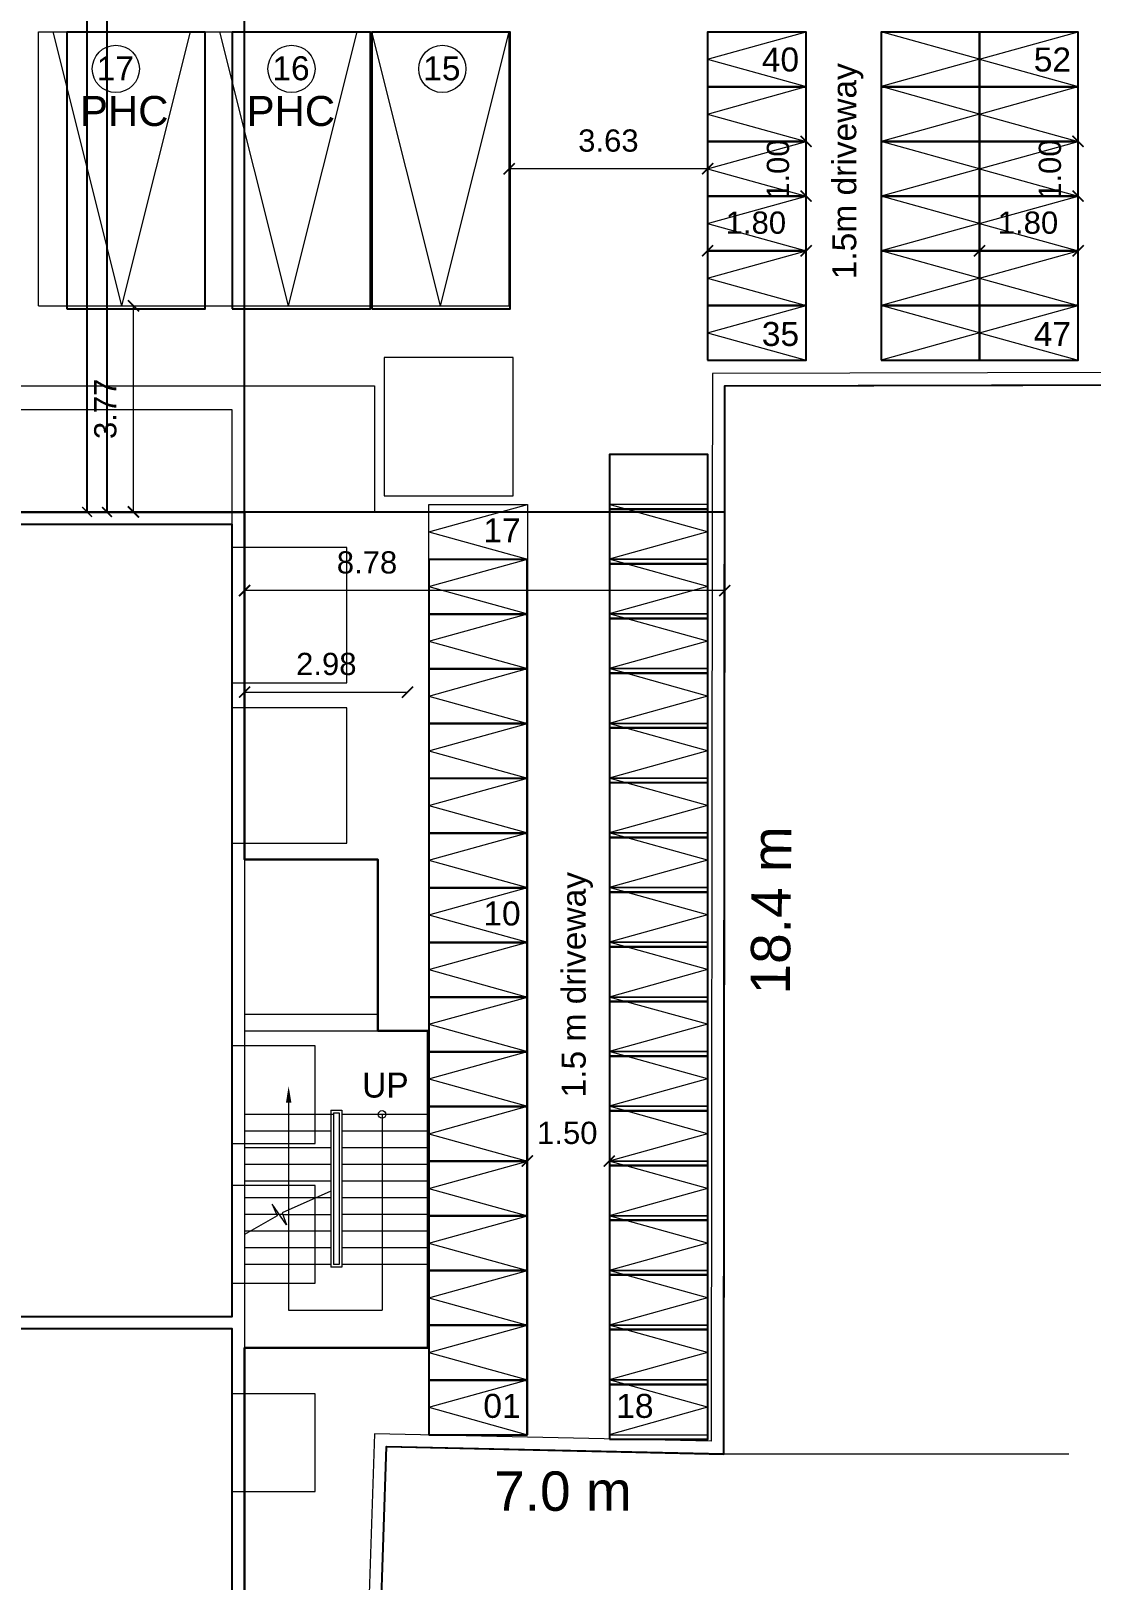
# Model space of a CAD drawing. Header units: metres. Extents: x -1560643 to -1560434, y 43491 to 43663.
# Drawn here: x -1560532.64 to -1560513.25, y 43528.06 to 43556.39 of the extents above; entities that cross this region are included whole.
import ezdxf

# ---------------------------------------------------------------- set-up
doc = ezdxf.new("R2010")
doc.units = ezdxf.units.M
doc.header["$LTSCALE"] = 750
doc.header["$MEASUREMENT"] = 0
doc.header["$PDMODE"] = 35
doc.header["$PDSIZE"] = 50
doc.layers.get('0').update_dxf_attribs({"lineweight": 5})
doc.layers.get('Defpoints').update_dxf_attribs({"lineweight": 0})
for name, color, linetype, plot in [('BLK_1_COVERED_AREA', 140, 'Continuous', False), ('BLK_1_FLR_0_BLT_UP_AREA', 1, 'Continuous', False), ('BLK_1_MAX_HEIGHT_CAL', 7, 'Continuous', False), ('PARKING_SLOT', 30, 'Continuous', False), ('TWO_WHEELER_PARKING', 2, 'Continuous', False)]:
    doc.layers.add(name, color=color, linetype=linetype, plot=plot)
for name, color, linetype in [('BLK_1_FLR_0_CARPET_AREA', 32, 'Continuous'), ('BLK_1_FLR_0_REGULAR_ROOM_1', 117, 'Continuous'), ('BLK_1_FLR_1_AC_ROOM_1', 117, 'Continuous'), ('BLK_1_LVL_0_FRONT_SETBACK', 2, 'Continuous'), ('BLK_1_LVL_0_SIDE_SETBACK2', 102, 'Continuous'), ('PLOT_BOUNDARY', 70, 'Continuous')]:
    doc.layers.add(name, color=color, linetype=linetype)
for name, color, linetype, lineweight in [('BLK_1_FLR_0_DRINKING_WATER', 7, 'Continuous', 5), ('BLK_1_FLR_3_ACROOM_1_LIGHT_VENTILATION_1', 232, 'Continuous', 0), ('BLK_1_LVL_0_BLDG_FOOT_PRINT', 1, 'Continuous', 5), ('BLK_1_PLANTATION_GREENSTRIP', 81, 'Continuous', 0), ('DIST_EXIT', 7, 'Continuous', 0), ('WASTE_DISPOSAL', 7, 'Continuous', 0)]:
    doc.layers.add(name, color=color, linetype=linetype, lineweight=lineweight)
doc.styles.add('5 Feet Scale', font='', dxfattribs={"height": 5.9055})
doc.styles.add('cent', font='arial.ttf', dxfattribs={"height": 8})
doc.styles.add('outer', font='arial.ttf')
doc.styles.add('regular', font='arial.ttf', dxfattribs={"height": 15})
doc.styles.get("Standard").update_dxf_attribs({"font": 'arial.ttf'})
doc.styles.get('5 Feet Scale').set_extended_font_data('Bahnschrift')
doc.dimstyles.get("Standard").update_dxf_attribs({"dimtxt": 0.18, "dimasz": 0.18, "dimexe": 0.18, "dimexo": 0.0625, "dimgap": 0.09, "dimtad": 1, "dimtih": 1, "dimtoh": 1, "dimdec": 4, "dimzin": 0, "dimdsep": 46, "dimtxsty": 'Standard', "dimblk": 'ARCHTICK', "dimcen": 0.09, "dimadec": 0, "dimazin": 0, "dimtfac": 1, "dimtdec": 4, "dimtofl": 0, "dimtmove": 0, "dimatfit": 3, "dimldrblk": 'ARCHTICK', "dimfxl": 0, "dimtolj": 1, "dimtzin": 0, "dimarcsym": 0})

# ---------------------------------------------------------------- blocks, each defined once
blk = doc.blocks.new('_ArchTick')
at = {"color": 0, "linetype": 'ByBlock', "const_width": 0.15}
blk.add_lwpolyline([(-0.5, -0.5), (0.5, 0.5)], dxfattribs=at)
blk = doc.blocks.new('*D21')
at = {"layer": 'BLK_1_MAX_HEIGHT_CAL', "color": 0, "lineweight": -2}
for p, q in [((-1560532.163, 43580.206), (-1560531.065, 43580.206)), ((-1560531.245, 43580.206), (-1560531.245, 43564.08)), ((-1560531.245, 43547.591), (-1560531.245, 43563.717)), ((-1560532.151, 43547.591), (-1560531.065, 43547.591))]:
    blk.add_line(p, q, dxfattribs=at)
at = {"layer": 'Defpoints', "color": 0}
for p in [(-1560532.225, 43580.206), (-1560531.245, 43580.206), (-1560532.214, 43547.591)]:
    blk.add_point(p, dxfattribs=at)
at = {"layer": 'BLK_1_MAX_HEIGHT_CAL', "color": 0, "lineweight": -2, "xscale": 0.18, "yscale": 0.18, "zscale": 0.18}
for p, rotation in [((-1560531.245, 43580.206), 90), ((-1560531.245, 43547.591), 270)]:
    blk.add_blockref('_ArchTick', p, dxfattribs=dict(at, rotation=rotation))
at = {"layer": 'BLK_1_MAX_HEIGHT_CAL', "color": 0, "insert": (-1560531.245, 43563.899), "char_height": 0.18, "attachment_point": 5}
blk.add_mtext('\\A1;32.6154', dxfattribs=at)
blk = doc.blocks.new('*D33')
at = {"layer": 'Defpoints', "color": 0}
for p in [(-1560531.61, 43568.006), (-1560531.61, 43568.006), (-1560531.608, 43547.591)]:
    blk.add_point(p, dxfattribs=at)
at = {"layer": 'DIST_EXIT', "color": 0, "lineweight": -2}
for p, q in [((-1560531.673, 43568.006), (-1560531.79, 43568.006)), ((-1560531.61, 43568.006), (-1560531.61, 43557.98)), ((-1560531.61, 43547.591), (-1560531.61, 43557.616)), ((-1560531.671, 43547.591), (-1560531.79, 43547.591))]:
    blk.add_line(p, q, dxfattribs=at)
at = {"layer": 'DIST_EXIT', "color": 0, "lineweight": -2, "xscale": 0.18, "yscale": 0.18, "zscale": 0.18}
for p, rotation in [((-1560531.61, 43568.006), 90), ((-1560531.61, 43547.591), 270)]:
    blk.add_blockref('_ArchTick', p, dxfattribs=dict(at, rotation=rotation))
at = {"layer": 'DIST_EXIT', "color": 0, "insert": (-1560531.61, 43557.798), "char_height": 0.18, "attachment_point": 5}
blk.add_mtext('\\A1;20.4151', dxfattribs=at)
blk = doc.blocks.new('A$C52BB42CC')
for p, q in [((4358.9, 2598.4), (4478.9, 2598.4)), ((4358.9, 2401.2), (4358.9, 2598.4)), ((4418.9, 2401.2), (4369.5, 2598.4)), ((4418.9, 2401.2), (4468.3, 2598.4)), ((4478.9, 2401.2), (4478.9, 2598.4)), ((4478.9, 2598.4), (4598.9, 2598.4)), ((4478.9, 2401.2), (4478.9, 2598.4)), ((4538.9, 2401.2), (4489.5, 2598.4)), ((4538.9, 2401.2), (4588.3, 2598.4)), ((4598.9, 2401.2), (4598.9, 2598.4)), ((4598.9, 2598.4), (4697.7, 2598.4)), ((4598.9, 2401.2), (4598.9, 2598.4)), ((4648.3, 2401.2), (4598.9, 2598.4)), ((4648.3, 2401.2), (4697.7, 2598.4)), ((4697.7, 2401.2), (4697.7, 2598.4)), ((4840.6, 2578.7), (4911.5, 2598.4)), ((4840.6, 2559), (4840.6, 2598.4)), ((4840.6, 2598.4), (4911.5, 2598.4)), ((4911.5, 2598.4), (4911.5, 2559)), ((4965.5, 2598.4), (4965.5, 2559)), ((5036.4, 2598.4), (4965.5, 2598.4)), ((5036.4, 2578.7), (4965.5, 2598.4)), ((5036.4, 2559), (5036.4, 2598.4)), ((5036.4, 2578.7), (5107.3, 2598.4)), ((5036.4, 2559), (5036.4, 2598.4)), ((5036.4, 2598.4), (5107.3, 2598.4)), ((5107.3, 2598.4), (5107.3, 2559)), ((4840.6, 2578.7), (4911.5, 2559)), ((5036.4, 2578.7), (4965.5, 2559)), ((5036.4, 2578.7), (5107.3, 2559)), ((4840.6, 2539.3), (4911.5, 2559)), ((4911.5, 2559), (4840.6, 2559)), ((4840.6, 2519.6), (4840.6, 2559)), ((4840.6, 2559), (4911.5, 2559)), ((4911.5, 2559), (4911.5, 2519.6)), ((4965.5, 2559), (4965.5, 2519.6)), ((5036.4, 2559), (4965.5, 2559)), ((5036.4, 2539.3), (4965.5, 2559)), ((4965.5, 2559), (5036.4, 2559)), ((5036.4, 2519.6), (5036.4, 2559)), ((5036.4, 2539.3), (5107.3, 2559)), ((5107.3, 2559), (5036.4, 2559)), ((5036.4, 2519.6), (5036.4, 2559)), ((5036.4, 2559), (5107.3, 2559)), ((5107.3, 2559), (5107.3, 2519.6)), ((4840.6, 2539.3), (4911.5, 2519.6)), ((5036.4, 2539.3), (4965.5, 2519.6)), ((5036.4, 2539.3), (5107.3, 2519.6)), ((4911.5, 2519.6), (4911.5, 2527.6)), ((5107.3, 2519.6), (5107.3, 2527.6)), ((4840.6, 2499.9), (4911.5, 2519.6)), ((4911.5, 2519.6), (4840.6, 2519.6)), ((4840.6, 2480.2), (4840.6, 2519.6)), ((4840.6, 2519.6), (4911.5, 2519.6)), ((4911.5, 2519.6), (4911.5, 2480.2)), ((4965.5, 2519.6), (4965.5, 2480.2)), ((5036.4, 2519.6), (4965.5, 2519.6)), ((5036.4, 2499.9), (4965.5, 2519.6)), ((4965.5, 2519.6), (5036.4, 2519.6)), ((5036.4, 2480.2), (5036.4, 2519.6)), ((5036.4, 2499.9), (5107.3, 2519.6)), ((5107.3, 2519.6), (5036.4, 2519.6)), ((5036.4, 2480.2), (5036.4, 2519.6)), ((5036.4, 2519.6), (5107.3, 2519.6)), ((5107.3, 2519.6), (5107.3, 2480.2)), ((4840.6, 2499.9), (4697.7, 2499.9)), ((4840.6, 2499.9), (4911.5, 2480.2)), ((5036.4, 2499.9), (4965.5, 2480.2)), ((5036.4, 2499.9), (5107.3, 2480.2)), ((4840.6, 2460.5), (4911.5, 2480.2)), ((4911.5, 2480.2), (4840.6, 2480.2)), ((4840.6, 2440.8), (4840.6, 2480.2)), ((4840.6, 2480.2), (4911.5, 2480.2)), ((4911.5, 2480.2), (4911.5, 2472.2)), ((4911.5, 2480.2), (4911.5, 2440.8)), ((4965.5, 2480.2), (4965.5, 2440.8)), ((5036.4, 2480.2), (4965.5, 2480.2)), ((5036.4, 2460.5), (4965.5, 2480.2)), ((4965.5, 2480.2), (5036.4, 2480.2)), ((5036.4, 2440.8), (5036.4, 2480.2)), ((5036.4, 2460.5), (5107.3, 2480.2)), ((5107.3, 2480.2), (5036.4, 2480.2)), ((5036.4, 2440.8), (5036.4, 2480.2)), ((5036.4, 2480.2), (5107.3, 2480.2)), ((5107.3, 2480.2), (5107.3, 2472.2)), ((5107.3, 2480.2), (5107.3, 2440.8)), ((4840.6, 2460.5), (4911.5, 2440.8)), ((5036.4, 2460.5), (4965.5, 2440.8)), ((5036.4, 2460.5), (5107.3, 2440.8)), ((4911.5, 2440.8), (4840.6, 2440.8)), ((4840.6, 2421.1), (4911.5, 2440.8)), ((4911.5, 2440.8), (4840.6, 2440.8)), ((4840.6, 2401.4), (4840.6, 2440.8)), ((4840.6, 2440.8), (4911.5, 2440.8)), ((4911.5, 2440.8), (4911.5, 2401.4)), ((4965.5, 2440.8), (4965.5, 2401.4)), ((5036.4, 2440.8), (4965.5, 2440.8)), ((5036.4, 2421.1), (4965.5, 2440.8)), ((4965.5, 2440.8), (5036.4, 2440.8)), ((5107.3, 2440.8), (5036.4, 2440.8)), ((5036.4, 2401.4), (5036.4, 2440.8)), ((5036.4, 2421.1), (5107.3, 2440.8)), ((5107.3, 2440.8), (5036.4, 2440.8)), ((5036.4, 2401.4), (5036.4, 2440.8)), ((5036.4, 2440.8), (5107.3, 2440.8)), ((5107.3, 2440.8), (5107.3, 2401.4)), ((4840.6, 2421.1), (4911.5, 2401.4)), ((5036.4, 2421.1), (4965.5, 2401.4)), ((5036.4, 2421.1), (5107.3, 2401.4)), ((4358.9, 2401.2), (4478.9, 2401.2)), ((4427.2, 2252.8), (4427.2, 2401.2)), ((4478.9, 2401.2), (4598.9, 2401.2)), ((4598.9, 2401.2), (4697.7, 2401.2)), ((4840.6, 2381.7), (4911.5, 2401.4)), ((4911.5, 2401.4), (4840.6, 2401.4)), ((4840.6, 2362), (4840.6, 2401.4)), ((4840.6, 2401.4), (4911.5, 2401.4)), ((4911.5, 2401.4), (4911.5, 2362)), ((4965.5, 2401.4), (4965.5, 2362)), ((5036.4, 2401.4), (4965.5, 2401.4)), ((5036.4, 2381.7), (4965.5, 2401.4)), ((4965.5, 2401.4), (5036.4, 2401.4)), ((5036.4, 2362), (5036.4, 2401.4)), ((5036.4, 2381.7), (5107.3, 2401.4)), ((5107.3, 2401.4), (5036.4, 2401.4)), ((5036.4, 2362), (5036.4, 2401.4)), ((5036.4, 2401.4), (5107.3, 2401.4)), ((5107.3, 2401.4), (5107.3, 2362)), ((4840.6, 2381.7), (4911.5, 2362)), ((5036.4, 2381.7), (4965.5, 2362)), ((5036.4, 2381.7), (5107.3, 2362)), ((4911.5, 2362), (4840.6, 2362)), ((5809.1, 2354.6), (4844, 2352.6)), ((4965.5, 2362), (5036.4, 2362)), ((5107.3, 2362), (5036.4, 2362)), ((4844, 2352.6), (4843.9, 2249.6)), ((4853, 2343.6), (4852.9, 2249.6)), ((5818, 2345.7), (4853, 2343.6)), ((4507.2, 2252.8), (3966.2, 2252.8)), ((4507.2, 2002.7), (4507.2, 2252.8)), ((4639.9, 2238.5), (4710.8, 2258.2)), ((4639.9, 2218.8), (4639.9, 2258.2)), ((4639.9, 2258.2), (4710.8, 2258.2)), ((4710.8, 2258.2), (4710.8, 2218.8)), ((4769.7, 2258.2), (4769.7, 2218.8)), ((4840.6, 2258.2), (4769.7, 2258.2)), ((4840.6, 2238.5), (4769.7, 2258.2)), ((4840.6, 2218.8), (4840.6, 2258.2)), ((4843.9, 2249.6), (4843.2, 1583.8)), ((4852.9, 2249.6), (4852.2, 1574.6)), ((4639.9, 2238.5), (4710.8, 2218.8)), ((4840.6, 2238.5), (4769.7, 2218.8)), ((4639.9, 2199.1), (4710.8, 2218.8)), ((4710.8, 2218.8), (4639.9, 2218.8)), ((4639.9, 2179.4), (4639.9, 2218.8)), ((4639.9, 2218.8), (4710.8, 2218.8)), ((4710.8, 2218.8), (4710.8, 2179.4)), ((4769.7, 2218.8), (4769.7, 2179.4)), ((4840.6, 2218.8), (4769.7, 2218.8)), ((4840.6, 2199.1), (4769.7, 2218.8)), ((4769.7, 2218.8), (4840.6, 2218.8)), ((4840.6, 2179.4), (4840.6, 2218.8)), ((4639.9, 2199.1), (4710.8, 2179.4)), ((4840.6, 2199.1), (4769.7, 2179.4)), ((4852.9, 2196.2), (4507.2, 2196.2)), ((4639.9, 2159.7), (4710.8, 2179.4)), ((4710.8, 2179.4), (4639.9, 2179.4)), ((4639.9, 2140), (4639.9, 2179.4)), ((4639.9, 2179.4), (4710.8, 2179.4)), ((4710.8, 2179.4), (4710.8, 2140)), ((4769.7, 2179.4), (4769.7, 2140)), ((4840.6, 2179.4), (4769.7, 2179.4)), ((4840.6, 2159.7), (4769.7, 2179.4)), ((4769.7, 2179.4), (4840.6, 2179.4)), ((4840.6, 2140), (4840.6, 2179.4)), ((4639.9, 2159.7), (4710.8, 2140)), ((4840.6, 2159.7), (4769.7, 2140)), ((4639.9, 2120.3), (4710.8, 2140)), ((4710.8, 2140), (4639.9, 2140)), ((4639.9, 2100.6), (4639.9, 2140)), ((4639.9, 2140), (4710.8, 2140)), ((4710.8, 2140), (4710.8, 2100.6)), ((4769.7, 2140), (4769.7, 2100.6)), ((4840.6, 2140), (4769.7, 2140)), ((4840.6, 2120.3), (4769.7, 2140)), ((4769.7, 2140), (4840.6, 2140)), ((4840.6, 2100.6), (4840.6, 2140)), ((4507.2, 2123.1), (4624.5, 2123.1)), ((4639.9, 2120.3), (4710.8, 2100.6)), ((4840.6, 2120.3), (4769.7, 2100.6)), ((4639.9, 2080.9), (4710.8, 2100.6)), ((4710.8, 2100.6), (4639.9, 2100.6)), ((4639.9, 2061.2), (4639.9, 2100.6)), ((4639.9, 2100.6), (4710.8, 2100.6)), ((4710.8, 2100.6), (4710.8, 2061.2)), ((4769.7, 2100.6), (4769.7, 2061.2)), ((4840.6, 2100.6), (4769.7, 2100.6)), ((4840.6, 2080.9), (4769.7, 2100.6)), ((4769.7, 2100.6), (4840.6, 2100.6)), ((4840.6, 2061.2), (4840.6, 2100.6)), ((4639.9, 2080.9), (4710.8, 2061.2)), ((4840.6, 2080.9), (4769.7, 2061.2)), ((4639.9, 2041.5), (4710.8, 2061.2)), ((4639.9, 2021.8), (4639.9, 2061.2)), ((4639.9, 2061.2), (4710.8, 2061.2)), ((4710.8, 2061.2), (4639.9, 2061.2)), ((4710.8, 2061.2), (4710.8, 2021.8)), ((4769.7, 2061.2), (4840.6, 2061.2)), ((4769.7, 2061.2), (4769.7, 2021.8)), ((4840.6, 2061.2), (4769.7, 2061.2)), ((4840.6, 2041.5), (4769.7, 2061.2)), ((4840.6, 2021.8), (4840.6, 2061.2)), ((4639.9, 2041.5), (4710.8, 2021.8)), ((4840.6, 2041.5), (4769.7, 2021.8)), ((4639.9, 2002.1), (4710.8, 2021.8)), ((4710.8, 2021.8), (4639.9, 2021.8)), ((4639.9, 1982.4), (4639.9, 2021.8)), ((4639.9, 2021.8), (4710.8, 2021.8)), ((4710.8, 2021.8), (4710.8, 1982.4)), ((4769.7, 2021.8), (4769.7, 1982.4)), ((4840.6, 2021.8), (4769.7, 2021.8)), ((4840.6, 2002.1), (4769.7, 2021.8)), ((4769.7, 2021.8), (4840.6, 2021.8)), ((4840.6, 1982.4), (4840.6, 2021.8)), ((4507.2, 2002.7), (4507.2, 1651.1)), ((4603.2, 2002.7), (4507.2, 2002.7)), ((4603.2, 1879.2), (4603.2, 2002.7)), ((4639.9, 2002.1), (4710.8, 1982.4)), ((4840.6, 2002.1), (4769.7, 1982.4)), ((4639.9, 1962.7), (4710.8, 1982.4)), ((4710.8, 1982.4), (4639.9, 1982.4)), ((4639.9, 1943), (4639.9, 1982.4)), ((4639.9, 1982.4), (4710.8, 1982.4)), ((4710.8, 1982.4), (4710.8, 1943)), ((4769.7, 1982.4), (4769.7, 1943)), ((4840.6, 1982.4), (4769.7, 1982.4)), ((4840.6, 1962.7), (4769.7, 1982.4)), ((4769.7, 1982.4), (4840.6, 1982.4)), ((4840.6, 1943), (4840.6, 1982.4)), ((4639.9, 1962.7), (4710.8, 1943)), ((4840.6, 1962.7), (4769.7, 1943)), ((4639.9, 1923.3), (4710.8, 1943)), ((4710.8, 1943), (4639.9, 1943)), ((4639.9, 1903.6), (4639.9, 1943)), ((4639.9, 1943), (4710.8, 1943)), ((4710.8, 1943), (4710.8, 1903.6)), ((4769.7, 1943), (4769.7, 1903.6)), ((4840.6, 1943), (4769.7, 1943)), ((4840.6, 1923.3), (4769.7, 1943)), ((4769.7, 1943), (4840.6, 1943)), ((4840.6, 1903.6), (4840.6, 1943)), ((4639.9, 1923.3), (4710.8, 1903.6)), ((4840.6, 1923.3), (4769.7, 1903.6)), ((4639.9, 1884), (4710.8, 1903.6)), ((4710.8, 1903.6), (4639.9, 1903.6)), ((4639.9, 1864.3), (4639.9, 1903.6)), ((4639.9, 1903.6), (4710.8, 1903.6)), ((4710.8, 1903.6), (4710.8, 1864.3)), ((4769.7, 1903.6), (4769.7, 1864.3)), ((4840.6, 1903.6), (4769.7, 1903.6)), ((4840.6, 1884), (4769.7, 1903.6)), ((4769.7, 1903.6), (4840.6, 1903.6)), ((4840.6, 1864.3), (4840.6, 1903.6)), ((4507.2, 1891.3), (4603.2, 1891.3)), ((4507.2, 1879.2), (4639.2, 1879.2)), ((4639.2, 1879.2), (4603.2, 1879.2)), ((4639.2, 1651.1), (4639.2, 1879.2)), ((4639.9, 1884), (4710.8, 1864.3)), ((4840.6, 1884), (4769.7, 1864.3)), ((4639.9, 1844.6), (4710.8, 1864.3)), ((4710.8, 1864.3), (4639.9, 1864.3)), ((4639.9, 1824.9), (4639.9, 1864.3)), ((4639.9, 1864.3), (4710.8, 1864.3)), ((4710.8, 1864.3), (4710.8, 1824.9)), ((4769.7, 1864.3), (4769.7, 1824.9)), ((4840.6, 1864.3), (4769.7, 1864.3)), ((4840.6, 1844.6), (4769.7, 1864.3)), ((4769.7, 1864.3), (4840.6, 1864.3)), ((4840.6, 1824.9), (4840.6, 1864.3)), ((4639.9, 1844.6), (4710.8, 1824.9)), ((4840.6, 1844.6), (4769.7, 1824.9)), ((4571.2, 1819.1), (4507.2, 1819.1)), ((4569.2, 1822.1), (4577.2, 1822.1)), ((4569.2, 1822.1), (4569.2, 1819.1)), ((4569.2, 1819.1), (4569.2, 1709.1)), ((4571.2, 1820.1), (4575.2, 1820.1)), ((4571.2, 1820.1), (4571.2, 1819.1)), ((4571.2, 1819.1), (4571.2, 1711.1)), ((4575.2, 1820.1), (4575.2, 1711.1)), ((4577.2, 1822.1), (4577.2, 1709.1)), ((4639.2, 1819.1), (4577.2, 1819.1)), ((4639.9, 1805.2), (4710.8, 1824.9)), ((4639.9, 1785.5), (4639.9, 1824.9)), ((4639.9, 1824.9), (4710.8, 1824.9)), ((4710.8, 1824.9), (4639.9, 1824.9)), ((4710.8, 1824.9), (4710.8, 1785.5)), ((4769.7, 1824.9), (4840.6, 1824.9)), ((4769.7, 1824.9), (4769.7, 1785.5)), ((4840.6, 1824.9), (4769.7, 1824.9)), ((4840.6, 1805.2), (4769.7, 1824.9)), ((4840.6, 1785.5), (4840.6, 1824.9)), ((4569.2, 1807.1), (4507.2, 1807.1)), ((4639.2, 1807.1), (4577.2, 1807.1)), ((4639.9, 1805.2), (4710.8, 1785.5)), ((4840.6, 1805.2), (4769.7, 1785.5)), ((4569.2, 1795.1), (4507.2, 1795.1)), ((4639.2, 1795.1), (4577.2, 1795.1)), ((4639.9, 1765.8), (4710.8, 1785.5)), ((4710.8, 1785.5), (4639.9, 1785.5)), ((4639.9, 1746.1), (4639.9, 1785.5)), ((4639.9, 1785.5), (4710.8, 1785.5)), ((4710.8, 1785.5), (4702.8, 1785.5)), ((4710.8, 1785.5), (4710.8, 1746.1)), ((4769.7, 1785.5), (4777.7, 1785.5)), ((4769.7, 1785.5), (4769.7, 1746.1)), ((4840.6, 1785.5), (4769.7, 1785.5)), ((4840.6, 1765.8), (4769.7, 1785.5)), ((4769.7, 1785.5), (4840.6, 1785.5)), ((4840.6, 1746.1), (4840.6, 1785.5)), ((4569.2, 1783.1), (4507.2, 1783.1)), ((4639.2, 1783.1), (4577.2, 1783.1)), ((4569.2, 1771.1), (4507.2, 1771.1)), ((4569.2, 1763.8), (4534.2, 1748.2)), ((4639.2, 1771.1), (4577.2, 1771.1)), ((4639.9, 1765.8), (4710.8, 1746.1)), ((4840.6, 1765.8), (4769.7, 1746.1)), ((4569.2, 1759.1), (4507.2, 1759.1)), ((4537.4, 1739.6), (4527.1, 1754.5)), ((4527.1, 1754.5), (4530.6, 1746.1)), ((4571.3, 1760.2), (4571.2, 1760.2)), ((4639.2, 1759.1), (4577.2, 1759.1)), ((4534.6, 1747.1), (4507.2, 1747.1)), ((4530.6, 1746.1), (4507.2, 1732.6)), ((4534.2, 1748.2), (4537.4, 1739.6)), ((4534.6, 1747.1), (4569.2, 1747.1)), ((4639.2, 1747.1), (4577.2, 1747.1)), ((4639.9, 1726.4), (4710.8, 1746.1)), ((4710.8, 1746.1), (4639.9, 1746.1)), ((4639.9, 1706.7), (4639.9, 1746.1)), ((4639.9, 1746.1), (4710.8, 1746.1)), ((4710.8, 1746.1), (4710.8, 1706.7)), ((4769.7, 1746.1), (4769.7, 1706.7)), ((4840.6, 1746.1), (4769.7, 1746.1)), ((4840.6, 1726.4), (4769.7, 1746.1)), ((4769.7, 1746.1), (4840.6, 1746.1)), ((4840.6, 1706.7), (4840.6, 1746.1)), ((4569.2, 1735.1), (4507.2, 1735.1)), ((4639.2, 1735.1), (4577.2, 1735.1)), ((4569.2, 1723.1), (4507.2, 1723.1)), ((4639.2, 1723.1), (4577.2, 1723.1)), ((4639.9, 1726.4), (4710.8, 1706.7)), ((4840.6, 1726.4), (4769.7, 1706.7)), ((4569.2, 1711.1), (4507.2, 1711.1)), ((4577.2, 1709.1), (4569.2, 1709.1)), ((4575.2, 1711.1), (4571.2, 1711.1)), ((4639.2, 1711.1), (4577.2, 1711.1)), ((4639.9, 1687), (4710.8, 1706.7)), ((4710.8, 1706.7), (4639.9, 1706.7)), ((4639.9, 1667.3), (4639.9, 1706.7)), ((4639.9, 1706.7), (4710.8, 1706.7)), ((4710.8, 1706.7), (4710.8, 1667.3)), ((4769.7, 1706.7), (4769.7, 1667.3)), ((4840.6, 1706.7), (4769.7, 1706.7)), ((4840.6, 1687), (4769.7, 1706.7)), ((4769.7, 1706.7), (4840.6, 1706.7)), ((4840.6, 1667.3), (4840.6, 1706.7)), ((4639.9, 1687), (4710.8, 1667.3)), ((4840.6, 1687), (4769.7, 1667.3)), ((4639.9, 1647.6), (4710.8, 1667.3)), ((4710.8, 1667.3), (4639.9, 1667.3)), ((4639.9, 1627.9), (4639.9, 1667.3)), ((4639.9, 1667.3), (4710.8, 1667.3)), ((4710.8, 1667.3), (4710.8, 1627.9)), ((4769.7, 1667.3), (4769.7, 1627.9)), ((4840.6, 1667.3), (4769.7, 1667.3)), ((4840.6, 1647.6), (4769.7, 1667.3)), ((4769.7, 1667.3), (4840.6, 1667.3)), ((4840.6, 1627.9), (4840.6, 1667.3)), ((4507.2, 429.7), (4507.2, 1651.1)), ((4507.2, 1651.1), (4639.2, 1651.1)), ((4639.9, 1647.6), (4710.8, 1627.9)), ((4840.6, 1647.6), (4769.7, 1627.9)), ((4639.9, 1608.2), (4710.8, 1627.9)), ((4710.8, 1627.9), (4639.9, 1627.9)), ((4639.9, 1588.5), (4639.9, 1627.9)), ((4639.9, 1627.9), (4710.8, 1627.9)), ((4710.8, 1627.9), (4710.8, 1588.5)), ((4769.7, 1627.9), (4769.7, 1588.5)), ((4840.6, 1627.9), (4769.7, 1627.9)), ((4840.6, 1608.2), (4769.7, 1627.9)), ((4769.7, 1627.9), (4840.6, 1627.9)), ((4840.6, 1588.5), (4840.6, 1627.9)), ((4639.9, 1608.2), (4710.8, 1588.5)), ((4840.6, 1608.2), (4769.7, 1588.5)), ((4600.7, 1589.1), (4578.8, 927.6)), ((4843.2, 1583.8), (4600.7, 1589.1)), ((4710.8, 1588.5), (4639.9, 1588.5)), ((4769.7, 1588.5), (4840.6, 1588.5)), ((4609.4, 1579.9), (4587.8, 927.2)), ((4852.2, 1574.6), (4609.4, 1579.9)), ((4852.2, 1574.6), (5100.6, 1574.6))]:
    blk.add_line(p, q)
at = {"ltscale": 0.0127}
for p, q in [((4538.9, 1827.6), (4538.9, 1678.2)), ((4606.2, 1819.1), (4606.2, 1678.2)), ((4538.9, 1678.2), (4606.2, 1678.2))]:
    blk.add_line(p, q, dxfattribs=at)
at = {"const_width": 1.2}
for points in [[(4907.5, 2523.6), (4915.5, 2515.6)], [(5103.3, 2523.6), (5111.3, 2515.6)], [(4701.7, 2503.9), (4693.7, 2495.9)], [(4836.6, 2495.9), (4844.6, 2503.9)], [(4915.5, 2476.2), (4907.5, 2484.2)], [(5111.3, 2476.2), (5103.3, 2484.2)], [(4844.6, 2444.8), (4836.6, 2436.8)], [(4907.5, 2436.8), (4915.5, 2444.8)], [(5040.4, 2444.8), (5032.4, 2436.8)], [(5103.3, 2436.8), (5111.3, 2444.8)], [(4431.2, 2397.2), (4423.2, 2405.2)], [(4423.2, 2256.8), (4431.2, 2248.8)], [(4511.2, 2200.2), (4503.2, 2192.2)], [(4848.9, 2192.2), (4856.9, 2200.2)], [(4511.2, 2127.1), (4503.2, 2119.1)], [(4620.5, 2119.1), (4628.5, 2127.1)], [(4706.8, 1781.5), (4714.8, 1789.5)], [(4773.7, 1789.5), (4765.7, 1781.5)]]:
    blk.add_lwpolyline(points, dxfattribs=at)
for centre in [(4414.5, 2571.8), (4541, 2571.8), (4649.6, 2571.8)]:
    blk.add_circle(centre, 17)
at = {"ltscale": 0.0127}
blk.add_circle((4606.2, 1819.1), 2.71, dxfattribs=at)
blk.add_solid([(4540.9, 1827.6), (4538.9, 1839.4), (4537, 1827.6)], dxfattribs=at)
at = {"lineweight": -3, "style": 'regular'}
for s, height, p in [('40', 17.28, (4879.6, 2569.9)), ('52', 17.28, (5075.4, 2569.9)), ('17', 17.28, (4400.7, 2563.6)), ('16', 17.28, (4527.2, 2563.6)), ('15', 17.28, (4635.8, 2563.6)), ('PHC', 21.6, (4388.7, 2530.7)), ('PHC', 21.6, (4508.7, 2530.7)), ('35', 17.28, (4879.6, 2372.3)), ('47', 17.28, (5075.4, 2372.3)), ('17', 17.28, (4679.1, 2230.9)), ('10', 17.28, (4679.1, 1955.1)), ('01', 17.28, (4679.1, 1600.6)), ('18', 17.28, (4774.8, 1600.6))]:
    blk.add_text(s, height=height, dxfattribs=at).set_placement(p)
for s, p in [('1.5m driveway', (4947.6, 2420.3)), ('1.5 m driveway', (4752.8, 1831.3))]:
    blk.add_text(s, height=17.28, rotation=90, dxfattribs=at).set_placement(p)
for s, height, style, p in [('3.63', 16, 'cent', (4747.4, 2512.2)), ('1.80', 16, 'cent', (4853.6, 2453.1)), ('1.80', 16, 'cent', (5049.5, 2453.1)), ('2.98', 16, 'cent', (4544.3, 2135.4)), ('UP', 18, '5 Feet Scale', (4591.9, 1831.2)), ('1.50', 16, 'cent', (4717.8, 1797.8)), ('7.0 m', 28.35, 'outer', (4686.9, 1533.7))]:
    blk.add_text(s, height=height, dxfattribs=dict(style=style)).set_placement(p)
for s, height, rotation, style, p in [('1.00', 16, 90, 'cent', (4899.2, 2477.5)), ('1.00', 16, 90, 'cent', (5095, 2477.5)), ('3.77', 16, 90, 'cent', (4414.9, 2305.3)), ('8.78', 16, 360, 'cent', (4573.6, 2208.5)), ('18.4 m', 28.35, 89.4391, 'outer', (4899.8, 1905.3))]:
    blk.add_text(s, height=height, rotation=rotation, dxfattribs=dict(style=style)).set_placement(p)

msp = doc.modelspace()

# ---------------------------------------------------------------- linework, layer by layer
at = {"layer": 'BLK_1_COVERED_AREA'}
msp.add_lwpolyline([(-1560528.72822, 43501.28082), (-1560528.72822, 43532.3066), (-1560525.37545, 43532.3066), (-1560525.37545, 43538.10048), (-1560526.28966, 43538.10048), (-1560526.28966, 43541.23795), (-1560528.72822, 43541.23795), (-1560528.72822, 43547.59082), (-1560542.4705, 43547.59082), (-1560542.4705, 43501.28082)], close=True, dxfattribs=at)
at = {"layer": 'BLK_1_FLR_0_BLT_UP_AREA', "color": 18}
msp.add_lwpolyline([(-1560528.72822, 43501.28082), (-1560528.72822, 43532.3066), (-1560525.37545, 43532.3066), (-1560525.37545, 43538.10048), (-1560526.28966, 43538.10048), (-1560526.28966, 43541.23795), (-1560528.72822, 43541.23795), (-1560528.72822, 43547.59082), (-1560542.4705, 43547.59082), (-1560542.4705, 43501.28082)], close=True, dxfattribs=at)
at = {"layer": 'BLK_1_FLR_0_CARPET_AREA', "color": 32}
msp.add_lwpolyline([(-1560542.24188, 43501.50944), (-1560542.24188, 43501.50944), (-1560542.24188, 43501.50944), (-1560542.24188, 43501.50944), (-1560542.24188, 43501.50944), (-1560528.95683, 43501.50944), (-1560528.95683, 43532.65183), (-1560534.98972, 43532.65183), (-1560534.98972, 43532.88045), (-1560528.95683, 43532.88045), (-1560528.95683, 43532.88045), (-1560528.95683, 43532.88045), (-1560528.95683, 43547.36221), (-1560542.24188, 43547.36091), (-1560542.24188, 43541.79925), (-1560536.98375, 43541.79925), (-1560536.98375, 43532.88045), (-1560536.209, 43532.88045), (-1560536.209, 43532.65183), (-1560542.24188, 43532.65183)], close=True, dxfattribs=at)
at = {"layer": 'BLK_1_FLR_0_REGULAR_ROOM_1', "color": 2}
msp.add_lwpolyline([(-1560542.24188, 43501.50944), (-1560528.95683, 43501.50944), (-1560528.95683, 43532.65183), (-1560542.24188, 43532.65183)], close=True, dxfattribs=at)
at = {"layer": 'BLK_1_FLR_1_AC_ROOM_1', "color": 2}
msp.add_lwpolyline([(-1560536.98375, 43532.88045), (-1560528.95683, 43532.88045), (-1560528.95683, 43547.36221), (-1560542.24188, 43547.36221), (-1560542.24188, 43541.79925), (-1560536.98375, 43541.79925)], close=True, dxfattribs=at)
at = {"layer": 'BLK_1_FLR_3_ACROOM_1_LIGHT_VENTILATION_1'}
for points in [[(-1560528.95683, 43549.46221), (-1560533.98635, 43549.46221), (-1560533.98635, 43547.36221), (-1560528.95683, 43547.36221)], [(-1560528.95683, 43546.94308), (-1560528.95683, 43544.46642), (-1560526.85683, 43544.46642), (-1560526.85683, 43546.94308)], [(-1560528.95683, 43544.00919), (-1560528.95683, 43541.53253), (-1560526.85683, 43541.53253), (-1560526.85683, 43544.00919)], [(-1560528.95683, 43537.82999), (-1560528.95683, 43536.0427), (-1560527.43683, 43536.0427), (-1560527.43683, 43537.82999)], [(-1560528.95683, 43535.27737), (-1560528.95683, 43533.49009), (-1560527.43683, 43533.49009), (-1560527.43683, 43535.27737)], [(-1560528.95683, 43531.46603), (-1560528.95683, 43529.67874), (-1560527.43683, 43529.67874), (-1560527.43683, 43531.46603)]]:
    msp.add_lwpolyline(points, close=True, dxfattribs=at)
at = {"layer": 'BLK_1_LVL_0_BLDG_FOOT_PRINT'}
msp.add_lwpolyline([(-1560528.72822, 43501.28082), (-1560528.72822, 43532.3066), (-1560525.37545, 43532.3066), (-1560525.37545, 43538.10048), (-1560526.28966, 43538.10048), (-1560526.28966, 43541.23795), (-1560528.72822, 43541.23795), (-1560528.72822, 43547.59082), (-1560542.4705, 43547.59082), (-1560542.4705, 43501.28082)], close=True, dxfattribs=at)
at = {"layer": 'BLK_1_LVL_0_FRONT_SETBACK'}
msp.add_lwpolyline([(-1560528.72822, 43568.00617), (-1560542.4705, 43568.00493), (-1560542.4705, 43547.59082), (-1560528.72822, 43547.59082)], close=True, dxfattribs=at)
at = {"layer": 'BLK_1_LVL_0_SIDE_SETBACK2', "ltscale": 400}
msp.add_lwpolyline([(-1560519.94804, 43547.59082), (-1560528.72822, 43547.59082), (-1560528.72822, 43541.23795), (-1560526.28966, 43541.23795), (-1560526.28966, 43538.10048), (-1560525.37545, 43538.10048), (-1560525.37545, 43532.3066), (-1560528.72822, 43532.3066), (-1560528.72822, 43501.28082), (-1560527.22351, 43501.28082), (-1560526.68092, 43513.92013), (-1560526.13418, 43530.49836), (-1560519.96583, 43530.36392)], close=True, dxfattribs=at)
at = {"layer": 'BLK_1_PLANTATION_GREENSTRIP'}
msp.add_lwpolyline([(-1560533.45292, 43549.89785), (-1560526.35522, 43549.89785), (-1560526.35522, 43547.59082), (-1560533.45292, 43547.59082)], close=True, dxfattribs=at)
at = {"layer": 'PARKING_SLOT', "linetype": 'Continuous'}
for points in [[(-1560531.97851, 43551.30532), (-1560529.44851, 43551.30532), (-1560529.44851, 43556.36533), (-1560531.97851, 43556.36533)], [(-1560528.95299, 43551.30532), (-1560526.42299, 43551.30532), (-1560526.42299, 43556.36533), (-1560528.95299, 43556.36533)], [(-1560526.40032, 43551.30532), (-1560523.87032, 43551.30532), (-1560523.87032, 43556.36533), (-1560526.40032, 43556.36533)]]:
    msp.add_lwpolyline(points, close=True, dxfattribs=at)
at = {"layer": 'PLOT_BOUNDARY'}
msp.add_lwpolyline([(-1560548.00864, 43497.66696), (-1560539.72742, 43497.70334), (-1560527.38362, 43497.55114), (-1560526.68092, 43513.92013), (-1560526.13418, 43530.49836), (-1560519.96583, 43530.36392), (-1560519.94566, 43549.89785), (-1560495.43206, 43549.95038), (-1560495.25528, 43568.00921), (-1560544.10261, 43568.00478), (-1560544.1212, 43548.11531), (-1560544.26284, 43530.89551), (-1560543.96704, 43530.89551), (-1560545.39144, 43509.99133), (-1560548.00864, 43497.66696)], close=True, dxfattribs=at)
at = {"layer": 'TWO_WHEELER_PARKING', "linetype": 'Continuous'}
for points in [[(-1560520.25983, 43555.36596), (-1560518.45983, 43555.36596), (-1560518.45983, 43556.36596), (-1560520.25983, 43556.36596)], [(-1560517.08692, 43555.36596), (-1560515.28692, 43555.36596), (-1560515.28692, 43556.36596), (-1560517.08692, 43556.36596)], [(-1560515.28571, 43555.36596), (-1560513.48571, 43555.36596), (-1560513.48571, 43556.36596), (-1560515.28571, 43556.36596)], [(-1560520.25983, 43554.36596), (-1560518.45983, 43554.36596), (-1560518.45983, 43555.36596), (-1560520.25983, 43555.36596)], [(-1560517.08692, 43554.36596), (-1560515.28692, 43554.36596), (-1560515.28692, 43555.36596), (-1560517.08692, 43555.36596)], [(-1560515.28571, 43554.36596), (-1560513.48571, 43554.36596), (-1560513.48571, 43555.36596), (-1560515.28571, 43555.36596)], [(-1560520.25983, 43553.36596), (-1560518.45983, 43553.36596), (-1560518.45983, 43554.36596), (-1560520.25983, 43554.36596)], [(-1560517.08692, 43553.36596), (-1560515.28692, 43553.36596), (-1560515.28692, 43554.36596), (-1560517.08692, 43554.36596)], [(-1560515.28571, 43553.36596), (-1560513.48571, 43553.36596), (-1560513.48571, 43554.36596), (-1560515.28571, 43554.36596)], [(-1560520.25983, 43552.36596), (-1560518.45983, 43552.36596), (-1560518.45983, 43553.36596), (-1560520.25983, 43553.36596)], [(-1560517.08692, 43552.36596), (-1560515.28692, 43552.36596), (-1560515.28692, 43553.36596), (-1560517.08692, 43553.36596)], [(-1560515.28571, 43552.36596), (-1560513.48571, 43552.36596), (-1560513.48571, 43553.36596), (-1560515.28571, 43553.36596)], [(-1560520.25983, 43551.36596), (-1560518.45983, 43551.36596), (-1560518.45983, 43552.36596), (-1560520.25983, 43552.36596)], [(-1560517.08692, 43551.36596), (-1560515.28692, 43551.36596), (-1560515.28692, 43552.36596), (-1560517.08692, 43552.36596)], [(-1560515.28571, 43551.36596), (-1560513.48571, 43551.36596), (-1560513.48571, 43552.36596), (-1560515.28571, 43552.36596)], [(-1560520.25983, 43550.36596), (-1560518.45983, 43550.36596), (-1560518.45983, 43551.36596), (-1560520.25983, 43551.36596)], [(-1560517.08692, 43550.36596), (-1560515.28692, 43550.36596), (-1560515.28692, 43551.36596), (-1560517.08692, 43551.36596)], [(-1560515.28571, 43550.36596), (-1560513.48571, 43550.36596), (-1560513.48571, 43551.36596), (-1560515.28571, 43551.36596)], [(-1560522.05626, 43547.64492), (-1560520.25626, 43547.64492), (-1560520.25626, 43548.64492), (-1560522.05626, 43548.64492)], [(-1560522.05626, 43546.64492), (-1560520.25626, 43546.64492), (-1560520.25626, 43547.64492), (-1560522.05626, 43547.64492)], [(-1560525.35823, 43545.72415), (-1560523.55823, 43545.72415), (-1560523.55823, 43546.72415), (-1560525.35823, 43546.72415)], [(-1560522.05626, 43545.64492), (-1560520.25626, 43545.64492), (-1560520.25626, 43546.64492), (-1560522.05626, 43546.64492)], [(-1560525.35823, 43544.72415), (-1560523.55823, 43544.72415), (-1560523.55823, 43545.72415), (-1560525.35823, 43545.72415)], [(-1560522.05626, 43544.64492), (-1560520.25626, 43544.64492), (-1560520.25626, 43545.64492), (-1560522.05626, 43545.64492)], [(-1560525.35823, 43543.72415), (-1560523.55823, 43543.72415), (-1560523.55823, 43544.72415), (-1560525.35823, 43544.72415)], [(-1560522.05626, 43543.64492), (-1560520.25626, 43543.64492), (-1560520.25626, 43544.64492), (-1560522.05626, 43544.64492)], [(-1560525.35823, 43542.72415), (-1560523.55823, 43542.72415), (-1560523.55823, 43543.72415), (-1560525.35823, 43543.72415)], [(-1560522.05626, 43542.64492), (-1560520.25626, 43542.64492), (-1560520.25626, 43543.64492), (-1560522.05626, 43543.64492)], [(-1560525.35823, 43541.71738), (-1560523.55823, 43541.71738), (-1560523.55823, 43542.71738), (-1560525.35823, 43542.71738)], [(-1560522.05626, 43541.63815), (-1560520.25626, 43541.63815), (-1560520.25626, 43542.63815), (-1560522.05626, 43542.63815)], [(-1560525.35823, 43540.71738), (-1560523.55823, 43540.71738), (-1560523.55823, 43541.71738), (-1560525.35823, 43541.71738)], [(-1560522.05626, 43540.63815), (-1560520.25626, 43540.63815), (-1560520.25626, 43541.63815), (-1560522.05626, 43541.63815)], [(-1560525.35823, 43539.71738), (-1560523.55823, 43539.71738), (-1560523.55823, 43540.71738), (-1560525.35823, 43540.71738)], [(-1560522.05626, 43539.63815), (-1560520.25626, 43539.63815), (-1560520.25626, 43540.63815), (-1560522.05626, 43540.63815)], [(-1560525.35823, 43538.71738), (-1560523.55823, 43538.71738), (-1560523.55823, 43539.71738), (-1560525.35823, 43539.71738)], [(-1560522.05626, 43538.63815), (-1560520.25626, 43538.63815), (-1560520.25626, 43539.63815), (-1560522.05626, 43539.63815)], [(-1560525.35823, 43537.71738), (-1560523.55823, 43537.71738), (-1560523.55823, 43538.71738), (-1560525.35823, 43538.71738)], [(-1560522.05626, 43537.63815), (-1560520.25626, 43537.63815), (-1560520.25626, 43538.63815), (-1560522.05626, 43538.63815)], [(-1560525.35823, 43536.71738), (-1560523.55823, 43536.71738), (-1560523.55823, 43537.71738), (-1560525.35823, 43537.71738)], [(-1560522.05626, 43536.63815), (-1560520.25626, 43536.63815), (-1560520.25626, 43537.63815), (-1560522.05626, 43537.63815)], [(-1560525.35823, 43535.71738), (-1560523.55823, 43535.71738), (-1560523.55823, 43536.71738), (-1560525.35823, 43536.71738)], [(-1560522.05626, 43535.63815), (-1560520.25626, 43535.63815), (-1560520.25626, 43536.63815), (-1560522.05626, 43536.63815)], [(-1560525.35823, 43534.71738), (-1560523.55823, 43534.71738), (-1560523.55823, 43535.71738), (-1560525.35823, 43535.71738)], [(-1560522.05626, 43534.63815), (-1560520.25626, 43534.63815), (-1560520.25626, 43535.63815), (-1560522.05626, 43535.63815)], [(-1560525.35823, 43533.71738), (-1560523.55823, 43533.71738), (-1560523.55823, 43534.71738), (-1560525.35823, 43534.71738)], [(-1560522.05626, 43533.63815), (-1560520.25626, 43533.63815), (-1560520.25626, 43534.63815), (-1560522.05626, 43534.63815)], [(-1560525.35823, 43532.71738), (-1560523.55823, 43532.71738), (-1560523.55823, 43533.71738), (-1560525.35823, 43533.71738)], [(-1560522.05626, 43532.63815), (-1560520.25626, 43532.63815), (-1560520.25626, 43533.63815), (-1560522.05626, 43533.63815)], [(-1560525.35823, 43531.71738), (-1560523.55823, 43531.71738), (-1560523.55823, 43532.71738), (-1560525.35823, 43532.71738)], [(-1560522.05626, 43531.63815), (-1560520.25626, 43531.63815), (-1560520.25626, 43532.63815), (-1560522.05626, 43532.63815)], [(-1560525.35823, 43530.71738), (-1560523.55823, 43530.71738), (-1560523.55823, 43531.71738), (-1560525.35823, 43531.71738)], [(-1560522.05626, 43530.63815), (-1560520.25626, 43530.63815), (-1560520.25626, 43531.63815), (-1560522.05626, 43531.63815)]]:
    msp.add_lwpolyline(points, close=True, dxfattribs=at)
at = {"layer": 'WASTE_DISPOSAL', "color": 2}
msp.add_lwpolyline([(-1560526.1735, 43547.88812), (-1560523.81807, 43547.88812), (-1560523.81807, 43550.41812), (-1560526.1735, 43550.41812)], close=True, dxfattribs=at)

# ---------------------------------------------------------------- block references
at = {"layer": 'BLK_1_FLR_0_DRINKING_WATER', "xscale": 0.0254016284015961, "yscale": 0.0254016284015961, "zscale": 0.0254016284015961}
msp.add_blockref('A$C52BB42CC', (-1560643.21924, 43490.36698), dxfattribs=at)

# ---------------------------------------------------------------- dimensions: what is measured, and where the dimension line sits
at = {"layer": 'BLK_1_MAX_HEIGHT_CAL', "color": 6}
dim = msp.add_linear_dim(base=(-1560531.24544, 43580.20621), p1=(-1560532.21362, 43547.59082), p2=(-1560532.22502, 43580.20621), angle=270, dimstyle='Standard', override={"dimscale": 1}, dxfattribs=at)
dim.commit()
dim.dimension.update_dxf_attribs({"geometry": '*D21', "text_midpoint": (-1560531.24544, 43563.89852)})
at = {"layer": 'DIST_EXIT'}
dim = msp.add_linear_dim(base=(-1560531.61013, 43568.00591), p1=(-1560531.60828, 43547.59082), p2=(-1560531.61013, 43568.00591), angle=90, dimstyle='Standard', dxfattribs=at)
dim.commit()
dim.dimension.update_dxf_attribs({"geometry": '*D33', "text_midpoint": (-1560531.61013, 43557.79837)})

doc.saveas('drawing.dxf')
